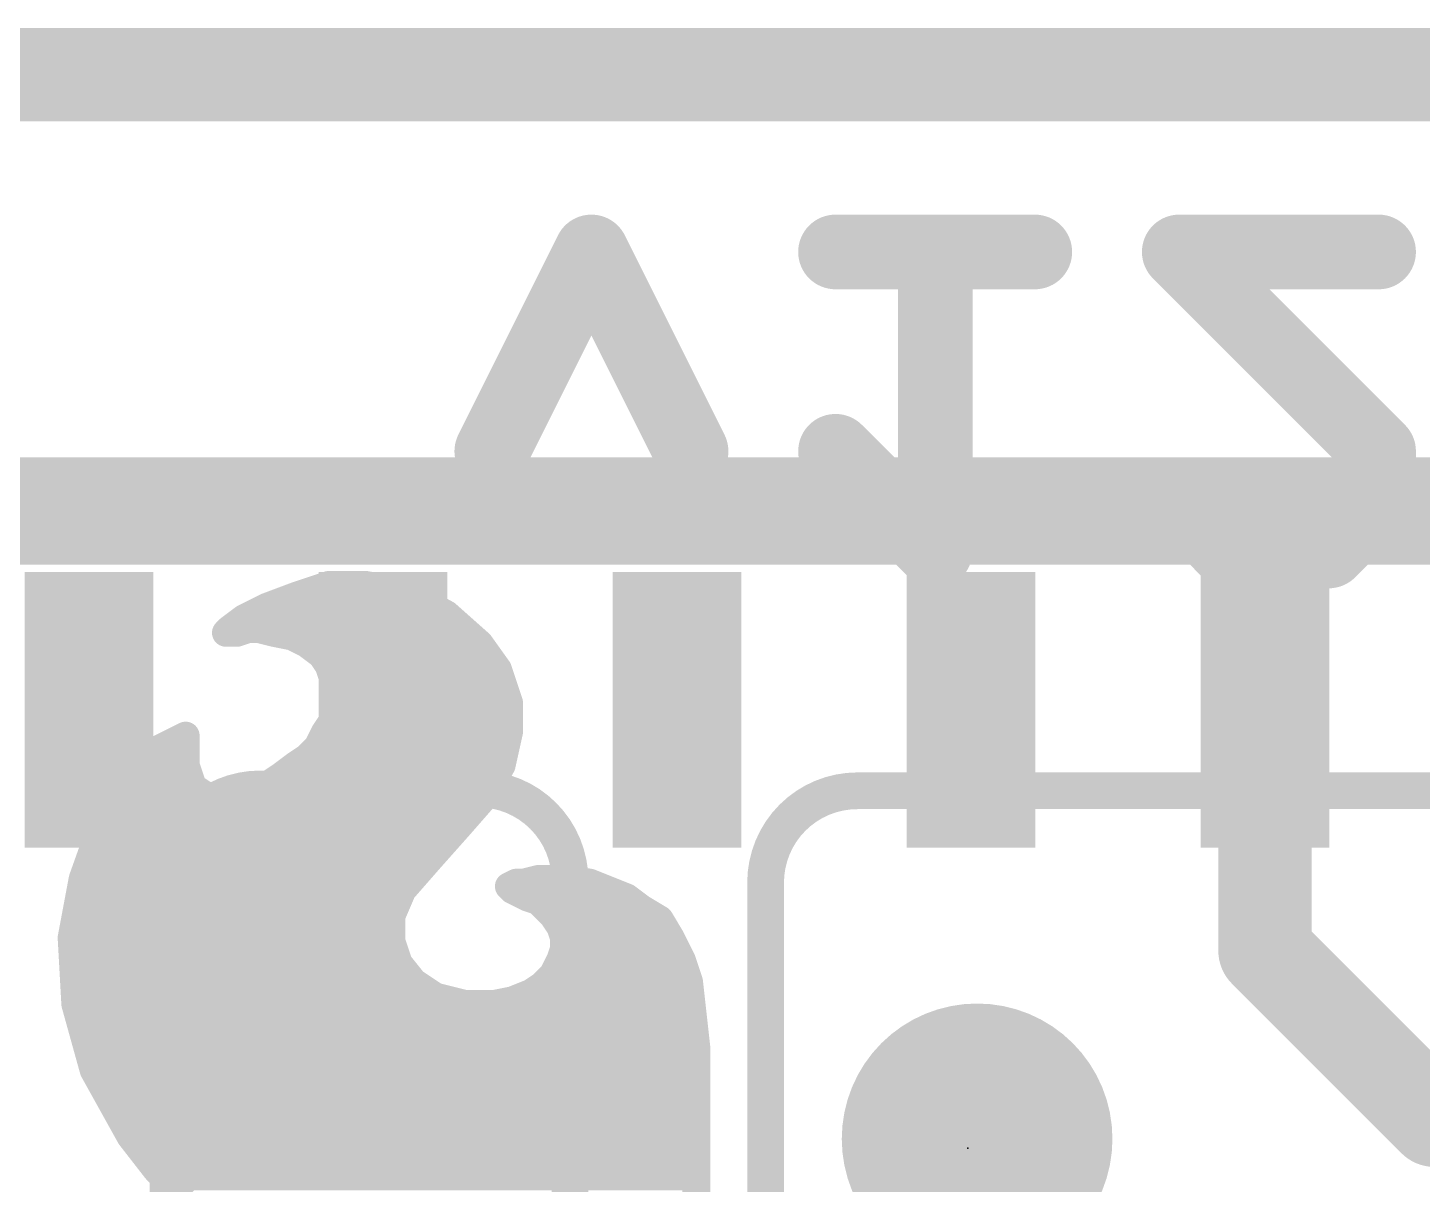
# Model space of a CAD drawing. Extents: x -23 to 84, y -20 to 26.
# Drawn here: x 10.142 to 13.936, y 22.381 to 25.527 of the extents above; entities that cross this region are included whole.
import ezdxf

# ---------------------------------------------------------------- set-up
doc = ezdxf.new("R2010")
doc.units = 0
for name, color, linetype in [('1', 12, 'CONTINUOUS'), ('16', 132, 'CONTINUOUS'), ('18', 110, 'CONTINUOUS'), ('20', 53, 'CONTINUOUS'), ('21', 41, 'CONTINUOUS'), ('22', 40, 'CONTINUOUS'), ('23', 53, 'CONTINUOUS'), ('51', 53, 'CONTINUOUS')]:
    doc.layers.add(name, color=color, linetype=linetype)

# ---------------------------------------------------------------- blocks, each defined once
blk = doc.blocks.new('RECT')
blk.add_solid([(-0.5, -0.5), (0.5, -0.5), (-0.5, 0.5), (0.5, 0.5)])
blk = doc.blocks.new('ROUNDV')
at = {"const_width": 0.5}
blk.add_lwpolyline([(0, -0.25, 1), (0, 0.25, 1), (0, -0.25)], format="xyb", dxfattribs=at)

msp = doc.modelspace()

# ---------------------------------------------------------------- linework, layer by layer
at = {"layer": '1', "const_width": 0.254}
for points in [[(25.4, 25.4), (0, 25.4)], [(13.5088, 23.6715), (13.5088, 23.0164)], [(13.5088, 23.0164), (13.97, 22.5552)], [(13.97, 22.5552), (15.9766, 22.5552)]]:
    msp.add_lwpolyline(points, dxfattribs=at)
at = {"layer": '1', "const_width": 0.127}
for points in [[(13.5723, 23.6715, 1), (13.4453, 23.6715)], [(13.5537, 23.0613, 1), (13.4639, 22.9715)], [(13.4453, 23.0164, 1), (13.5723, 23.0164)], [(13.97, 22.6187, 1), (13.97, 22.4917)], [(13.9251, 22.5103, 1), (14.0149, 22.6001)]]:
    msp.add_lwpolyline(points, format="xyb", dxfattribs=at)
at = {"layer": '16'}
for points, const_width in [([(25.4, 25.4), (0, 25.4)], 0.254), ([(11.4046, 24.3751), (11.6758, 24.9174)], 0.2032), ([(11.6758, 24.9174), (11.9469, 24.3751)], 0.2032), ([(12.3401, 24.9174), (12.8824, 24.9174)], 0.2032), ([(12.6113, 24.1039), (12.6113, 24.9174)], 0.2032), ([(13.818, 24.9174), (13.2756, 24.9174)], 0.2032), ([(13.2756, 24.9174), (13.818, 24.3751)], 0.2032), ([(12.3401, 24.3751), (12.6113, 24.1039)], 0.2032), ([(13.818, 24.3751), (13.818, 24.2395)], 0.2032), ([(13.4112, 24.1039), (13.2756, 24.2395)], 0.2032), ([(13.818, 24.2395), (13.6824, 24.1039)], 0.2032), ([(13.6824, 24.1039), (13.4112, 24.1039)], 0.2032)]:
    msp.add_lwpolyline(points, dxfattribs=dict(at, const_width=const_width))
at = {"layer": '16', "const_width": 0.1016}
for points in [[(11.7212, 24.9401, 1), (11.6303, 24.8947)], [(11.7212, 24.8947, 1), (11.6303, 24.9401)], [(12.3401, 24.9682, 1), (12.3401, 24.8666)], [(12.6621, 24.9174, 1), (12.5605, 24.9174)], [(12.8824, 24.8666, 1), (12.8824, 24.9682)], [(13.2756, 24.9682, 1), (13.2756, 24.8666)], [(13.3116, 24.9533, 1), (13.2397, 24.8815)], [(13.818, 24.8666, 1), (13.818, 24.9682)], [(12.376, 24.411, 1), (12.3042, 24.3392)], [(13.8688, 24.3751, 1), (13.7672, 24.3751)], [(11.3592, 24.3978, 1), (11.45, 24.3524)], [(11.9015, 24.3524, 1), (11.9924, 24.3978)], [(13.782, 24.3392, 1), (13.8539, 24.411)], [(13.3116, 24.2754, 1), (13.2397, 24.2036)], [(13.8539, 24.2036, 1), (13.782, 24.2754)], [(13.7672, 24.2395, 1), (13.8688, 24.2395)], [(12.5754, 24.068, 1), (12.6472, 24.1398)], [(13.4112, 24.1547, 1), (13.4112, 24.0531)], [(13.3753, 24.068, 1), (13.4471, 24.1398)], [(13.6465, 24.1398, 1), (13.7183, 24.068)], [(13.6824, 24.0531, 1), (13.6824, 24.1547)], [(12.5605, 24.1039, 1), (12.6621, 24.1039)]]:
    msp.add_lwpolyline(points, format="xyb", dxfattribs=at)
at = {"layer": '20', "const_width": 0.2032}
msp.add_lwpolyline([(0, 25.4), (25.4, 25.4)], dxfattribs=at)
at = {"layer": '21', "const_width": 0.2032}
msp.add_lwpolyline([(9.906, 24.257), (15.494, 24.257)], dxfattribs=at)
at = {"layer": '22', "const_width": 0.0762}
for points in [[(10.7914, 23.9514), (10.8714, 23.9814)], [(10.8714, 23.9814), (10.9614, 24.0114)], [(10.9362, 24.003), (11.1076, 24.003)], [(10.9614, 24.0114), (11.0614, 24.0114)], [(11.0614, 24.0114), (11.1714, 23.9914)], [(11.1714, 23.9914), (11.2814, 23.9314)], [(10.7314, 23.9214), (10.7914, 23.9514)], [(10.6914, 23.8914), (10.7314, 23.9214)], [(10.7422, 23.9268), (11.2866, 23.9268)], [(11.2814, 23.9314), (11.3714, 23.8514)], [(10.6814, 23.8814), (10.6914, 23.8914)], [(10.7114, 23.8814), (10.6814, 23.8814)], [(10.7414, 23.8914), (10.7114, 23.8814)], [(10.7714, 23.8914), (10.7414, 23.8914)], [(10.8114, 23.8814), (10.7714, 23.8914)], [(10.8614, 23.8714), (10.8114, 23.8814)], [(10.9014, 23.8514), (10.8614, 23.8714)], [(10.9414, 23.8214), (10.9014, 23.8514)], [(10.9025, 23.8506), (11.372, 23.8506)], [(11.3714, 23.8514), (11.4214, 23.7814)], [(10.9614, 23.7914), (10.9414, 23.8214)], [(10.9714, 23.7614), (10.9614, 23.7914)], [(10.9671, 23.7744), (11.4237, 23.7744)], [(10.9814, 23.7414), (10.9714, 23.7614)], [(11.4214, 23.7814), (11.4514, 23.6914)], [(10.9914, 23.7114), (10.9814, 23.7414)], [(10.9714, 23.6414), (10.9814, 23.6814)], [(10.9814, 23.6814), (10.9914, 23.7114)], [(10.987, 23.6982), (11.4491, 23.6982)], [(11.4514, 23.6914), (11.4514, 23.6114)], [(10.9514, 23.6114), (10.9714, 23.6414)], [(10.4914, 23.5614), (10.5714, 23.6014)], [(10.5714, 23.6014), (10.5714, 23.5214)], [(10.9314, 23.5714), (10.9514, 23.6114)], [(10.9585, 23.622), (11.4514, 23.622)], [(11.4514, 23.6114), (11.4314, 23.5214)], [(10.9014, 23.5414), (10.9314, 23.5714)], [(10.4114, 23.4714), (10.4914, 23.5614)], [(10.4775, 23.5458), (10.5714, 23.5458)], [(10.8714, 23.5214), (10.9014, 23.5414)], [(10.9058, 23.5458), (11.4368, 23.5458)], [(10.5714, 23.5214), (10.5914, 23.4614)], [(10.8014, 23.4714), (10.8314, 23.4914)], [(10.8314, 23.4914), (10.8714, 23.5214)], [(11.4314, 23.5214), (11.3814, 23.4314)], [(10.3414, 23.3514), (10.4114, 23.4714)], [(10.4104, 23.4696), (10.5887, 23.4696)], [(10.5914, 23.4614), (10.6214, 23.4414)], [(10.7214, 23.4314), (10.8014, 23.4714)], [(10.7978, 23.4696), (11.4026, 23.4696)], [(10.6214, 23.4414), (10.6514, 23.4314)], [(10.6514, 23.4314), (10.7214, 23.4314)], [(11.3814, 23.4314), (11.3114, 23.3514)], [(10.3659, 23.3934), (11.3482, 23.3934)], [(10.2914, 23.2114), (10.3414, 23.3514)], [(11.3114, 23.3514), (11.2314, 23.2614)], [(10.3292, 23.3172), (11.281, 23.3172)], [(11.2314, 23.2614), (11.1614, 23.1814)], [(10.302, 23.241), (11.2135, 23.241)], [(10.2614, 23.0514), (10.2914, 23.2114)], [(11.4514, 23.1914), (11.4714, 23.2014)], [(11.4614, 23.1814), (11.4514, 23.1914)], [(11.4714, 23.2014), (11.4914, 23.2014)], [(11.4914, 23.2014), (11.5314, 23.2114)], [(11.5314, 23.2114), (11.6114, 23.2114)], [(11.6114, 23.2114), (11.6714, 23.2014)], [(11.6714, 23.2014), (11.7714, 23.1614)], [(10.2827, 23.1648), (11.1543, 23.1648)], [(11.1614, 23.1814), (11.1314, 23.1114)], [(11.5014, 23.1614), (11.4614, 23.1814)], [(11.4946, 23.1648), (11.7629, 23.1648)], [(11.5314, 23.1514), (11.5014, 23.1614)], [(11.5714, 23.1114), (11.5314, 23.1514)], [(11.7714, 23.1614), (11.8114, 23.1314)], [(11.1314, 23.1114), (11.1314, 23.0414)], [(11.5914, 23.0814), (11.5714, 23.1114)], [(11.8114, 23.1314), (11.8614, 23.1014)], [(10.2684, 23.0886), (11.1314, 23.0886)], [(11.5866, 23.0886), (11.8691, 23.0886)], [(11.6014, 23.0514), (11.5914, 23.0814)], [(11.8614, 23.1014), (11.8914, 23.0514)], [(10.2714, 22.8714), (10.2614, 23.0514)], [(11.1314, 23.0414), (11.1514, 22.9814)], [(11.6014, 23.0214), (11.6014, 23.0514)], [(11.8914, 23.0514), (11.9214, 22.9914)], [(10.2636, 23.0124), (11.1411, 23.0124)], [(11.5914, 22.9914), (11.6014, 23.0214)], [(11.5984, 23.0124), (11.9109, 23.0124)], [(11.1514, 22.9814), (11.1914, 22.9314)], [(11.5714, 22.9514), (11.5914, 22.9914)], [(11.9214, 22.9914), (11.9414, 22.9314)], [(10.2678, 22.9362), (11.1876, 22.9362)], [(11.1914, 22.9314), (11.2514, 22.8914)], [(11.5114, 22.9014), (11.5414, 22.9214)], [(11.5414, 22.9214), (11.5714, 22.9514)], [(11.5562, 22.9362), (11.9398, 22.9362)], [(11.9414, 22.9314), (11.9614, 22.7514)], [(11.2514, 22.8914), (11.3314, 22.8714)], [(11.4114, 22.8714), (11.4614, 22.8814)], [(11.4614, 22.8814), (11.5114, 22.9014)], [(10.3214, 22.6914), (10.2714, 22.8714)], [(10.2746, 22.86), (11.9493, 22.86)], [(11.3314, 22.8714), (11.4114, 22.8714)], [(10.2957, 22.7838), (11.9578, 22.7838)], [(11.9614, 22.7514), (11.9614, 21.4714)], [(10.3169, 22.7076), (11.9614, 22.7076)], [(10.4214, 22.5114), (10.3214, 22.6914)], [(10.3547, 22.6314), (11.9614, 22.6314)], [(10.3971, 22.5552), (11.9614, 22.5552)], [(10.4914, 22.4214), (10.4214, 22.5114)], [(10.4466, 22.479), (11.9614, 22.479)], [(10.5714, 22.3414), (10.4914, 22.4214)], [(10.51, 22.4028), (11.9614, 22.4028)]]:
    msp.add_lwpolyline(points, dxfattribs=at)
at = {"layer": '22', "const_width": 0.0381}
for points in [[(10.8654, 23.9995, 1), (10.8774, 23.9633)], [(10.8781, 23.9636, 1), (10.8647, 23.9992)], [(10.9362, 24.0221, 1), (10.9362, 23.984)], [(10.9614, 24.0305, 1), (10.9614, 23.9924)], [(10.9674, 23.9933, 1), (10.9554, 24.0295)], [(11.0648, 24.0301, 1), (11.058, 23.9927)], [(11.0614, 23.9924, 1), (11.0614, 24.0305)], [(11.1076, 23.984, 1), (11.1076, 24.0221)], [(11.1805, 24.0081, 1), (11.1623, 23.9747)], [(11.168, 23.9727, 1), (11.1748, 24.0101)], [(10.7847, 23.9692, 1), (10.7981, 23.9336)], [(10.7999, 23.9344, 1), (10.7829, 23.9684)], [(10.7229, 23.9384, 1), (10.7399, 23.9044)], [(10.7428, 23.9062, 1), (10.72, 23.9366)], [(10.7422, 23.9459, 1), (10.7422, 23.9078)], [(11.2941, 23.9456, 1), (11.2687, 23.9172)], [(11.2723, 23.9147, 1), (11.2905, 23.9481)], [(11.2866, 23.9078, 1), (11.2866, 23.9459)], [(10.6814, 23.9005, 1), (10.6814, 23.8624)], [(10.6679, 23.8949, 1), (10.6949, 23.8679)], [(10.68, 23.9066, 1), (10.7028, 23.8762)], [(10.7049, 23.8779, 1), (10.6779, 23.9049)], [(10.7054, 23.8995, 1), (10.7174, 23.8633)], [(10.7114, 23.8624, 1), (10.7114, 23.9005)], [(10.7414, 23.9105, 1), (10.7414, 23.8724)], [(10.7474, 23.8733, 1), (10.7354, 23.9095)], [(10.776, 23.9099, 1), (10.7668, 23.8729)], [(10.7714, 23.8724, 1), (10.7714, 23.9105)], [(10.8151, 23.9001, 1), (10.8077, 23.8627)], [(10.8068, 23.8629, 1), (10.816, 23.8999)], [(10.8699, 23.8884, 1), (10.8529, 23.8544)], [(10.8577, 23.8527, 1), (10.8651, 23.8901)], [(10.9128, 23.8666, 1), (10.89, 23.8362)], [(10.9025, 23.8697, 1), (10.9025, 23.8316)], [(10.8929, 23.8344, 1), (10.9099, 23.8684)], [(11.3869, 23.8625, 1), (11.3559, 23.8403)], [(11.3587, 23.8372, 1), (11.3841, 23.8656)], [(11.372, 23.8316, 1), (11.372, 23.8697)], [(10.9573, 23.832, 1), (10.9255, 23.8108)], [(10.93, 23.8062, 1), (10.9528, 23.8366)], [(10.9795, 23.7974, 1), (10.9433, 23.7854)], [(10.9455, 23.7808, 1), (10.9773, 23.802)], [(10.9671, 23.7934, 1), (10.9671, 23.7553)], [(10.9884, 23.7699, 1), (10.9544, 23.7529)], [(11.4395, 23.7874, 1), (11.4033, 23.7754)], [(11.4059, 23.7703, 1), (11.4369, 23.7925)], [(11.4237, 23.7553, 1), (11.4237, 23.7934)], [(10.9533, 23.7554, 1), (10.9895, 23.7674)], [(10.9995, 23.7474, 1), (10.9633, 23.7354)], [(10.9644, 23.7329, 1), (10.9984, 23.7499)], [(10.9999, 23.6768, 1), (10.9629, 23.686)], [(10.987, 23.7172, 1), (10.987, 23.6791)], [(11.0095, 23.7054, 1), (10.9733, 23.7174)], [(10.9733, 23.7054, 1), (11.0095, 23.7174)], [(11.4705, 23.6914, 1), (11.4324, 23.6914)], [(11.4333, 23.6854, 1), (11.4695, 23.6974)], [(11.4491, 23.6791, 1), (11.4491, 23.7172)], [(10.9873, 23.6308, 1), (10.9555, 23.652)], [(10.9633, 23.6874, 1), (10.9995, 23.6754)], [(10.5905, 23.6014, 1), (10.5524, 23.6014)], [(10.5799, 23.5844, 1), (10.5629, 23.6184)], [(10.9355, 23.622, 1), (10.9673, 23.6008)], [(10.9684, 23.6029, 1), (10.9344, 23.6199)], [(10.9585, 23.641, 1), (10.9585, 23.6029)], [(10.9529, 23.646, 1), (10.9899, 23.6368)], [(11.47, 23.6073, 1), (11.4328, 23.6155)], [(11.4514, 23.6029, 1), (11.4514, 23.641)], [(10.9449, 23.5579, 1), (10.9179, 23.5849)], [(11.4324, 23.6114, 1), (11.4705, 23.6114)], [(10.4775, 23.5648, 1), (10.4775, 23.5267)], [(10.4829, 23.5784, 1), (10.4999, 23.5444)], [(10.5056, 23.5487, 1), (10.4772, 23.5741)], [(10.5714, 23.5267, 1), (10.5714, 23.5648)], [(10.8879, 23.5549, 1), (10.9149, 23.5279)], [(10.9058, 23.5648, 1), (10.9058, 23.5267)], [(10.912, 23.5255, 1), (10.8908, 23.5573)], [(10.9144, 23.5799, 1), (10.9484, 23.5629)], [(11.4368, 23.5267, 1), (11.4368, 23.5648)], [(10.5895, 23.5274, 1), (10.5533, 23.5154)], [(10.5524, 23.5214, 1), (10.5905, 23.5214)], [(10.82, 23.5066, 1), (10.8428, 23.4762)], [(10.842, 23.4755, 1), (10.8208, 23.5073)], [(10.8608, 23.5373, 1), (10.882, 23.5055)], [(10.8828, 23.5062, 1), (10.86, 23.5366)], [(11.4128, 23.5255, 1), (11.45, 23.5173)], [(11.4481, 23.5121, 1), (11.4147, 23.5307)], [(10.4104, 23.4886, 1), (10.4104, 23.4505)], [(10.3972, 23.4841, 1), (10.4256, 23.4587)], [(10.4279, 23.4618, 1), (10.3949, 23.481)], [(10.602, 23.4773, 1), (10.5808, 23.4455)], [(10.5733, 23.4554, 1), (10.6095, 23.4674)], [(10.5887, 23.4505, 1), (10.5887, 23.4886)], [(10.7978, 23.4886, 1), (10.7978, 23.4505)], [(10.7908, 23.4873, 1), (10.812, 23.4555)], [(10.8099, 23.4544, 1), (10.7929, 23.4884)], [(11.4026, 23.4505, 1), (11.4026, 23.4886)], [(10.6274, 23.4595, 1), (10.6154, 23.4233)], [(10.6108, 23.4255, 1), (10.632, 23.4573)], [(10.6514, 23.4505, 1), (10.6514, 23.4123)], [(10.6454, 23.4133, 1), (10.6574, 23.4495)], [(10.7129, 23.4484, 1), (10.7299, 23.4144)], [(10.7214, 23.4123, 1), (10.7214, 23.4505)], [(11.3647, 23.4407, 1), (11.3981, 23.4221)], [(11.3957, 23.4189, 1), (11.3671, 23.4439)], [(10.3659, 23.4124, 1), (10.3659, 23.3743)], [(11.3482, 23.3743, 1), (11.3482, 23.4124)], [(10.3249, 23.361, 1), (10.3579, 23.3418)], [(10.3593, 23.345, 1), (10.3235, 23.3578)], [(11.2971, 23.3639, 1), (11.3257, 23.3389)], [(11.3256, 23.3387, 1), (11.2972, 23.3641)], [(10.3292, 23.3362, 1), (10.3292, 23.2981)], [(11.281, 23.2981, 1), (11.281, 23.3362)], [(11.2457, 23.2489, 1), (11.2171, 23.2739)], [(10.302, 23.26, 1), (10.302, 23.2219)], [(11.2172, 23.2741, 1), (11.2456, 23.2487)], [(11.2135, 23.2219, 1), (11.2135, 23.26)], [(10.2735, 23.2178, 1), (10.3093, 23.205)], [(10.3101, 23.2079, 1), (10.2727, 23.2149)], [(11.4649, 23.2049, 1), (11.4379, 23.1779)], [(11.4429, 23.2084, 1), (11.4599, 23.1744)], [(11.4714, 23.2204, 1), (11.4714, 23.1823)], [(11.4799, 23.1844, 1), (11.4629, 23.2184)], [(11.4868, 23.2199, 1), (11.496, 23.1829)], [(11.4914, 23.1823, 1), (11.4914, 23.2204)], [(11.5314, 23.2305, 1), (11.5314, 23.1924)], [(11.536, 23.1929, 1), (11.5268, 23.2299)], [(11.6145, 23.2302, 1), (11.6083, 23.1926)], [(11.6114, 23.1924, 1), (11.6114, 23.2305)], [(11.6785, 23.2191, 1), (11.6643, 23.1837)], [(11.6683, 23.1826, 1), (11.6745, 23.2202)], [(10.2827, 23.1838, 1), (10.2827, 23.1457)], [(11.1471, 23.1939, 1), (11.1757, 23.1689)], [(11.1789, 23.1739, 1), (11.1439, 23.1889)], [(11.1543, 23.1457, 1), (11.1543, 23.1838)], [(11.4699, 23.1984, 1), (11.4529, 23.1644)], [(11.4479, 23.1679, 1), (11.4749, 23.1949)], [(11.4946, 23.1838, 1), (11.4946, 23.1457)], [(11.5074, 23.1795, 1), (11.4954, 23.1433)], [(11.4929, 23.1444, 1), (11.5099, 23.1784)], [(11.5449, 23.1649, 1), (11.5179, 23.1379)], [(11.5254, 23.1333, 1), (11.5374, 23.1695)], [(11.7828, 23.1766, 1), (11.76, 23.1462)], [(11.7629, 23.1457, 1), (11.7629, 23.1838)], [(11.7643, 23.1437, 1), (11.7785, 23.1791)], [(11.1505, 23.1114, 1), (11.1124, 23.1114)], [(11.5873, 23.122, 1), (11.5555, 23.1008)], [(11.8212, 23.1477, 1), (11.8016, 23.1151)], [(11.8, 23.1162, 1), (11.8228, 23.1466)], [(10.2684, 23.1076, 1), (10.2684, 23.0695)], [(11.1139, 23.1189, 1), (11.1489, 23.1039)], [(11.1314, 23.0695, 1), (11.1314, 23.1076)], [(11.5579, 23.0979, 1), (11.5849, 23.1249)], [(11.5866, 23.1076, 1), (11.5866, 23.0695)], [(11.6095, 23.0874, 1), (11.5733, 23.0754)], [(11.5755, 23.0708, 1), (11.6073, 23.092)], [(11.8777, 23.1112, 1), (11.8451, 23.0916)], [(11.8516, 23.0851, 1), (11.8712, 23.1177)], [(11.8691, 23.0695, 1), (11.8691, 23.1076)], [(10.2804, 23.0525, 1), (10.2424, 23.0503)], [(10.2427, 23.0549, 1), (10.2801, 23.0479)], [(11.1495, 23.0474, 1), (11.1133, 23.0354)], [(11.6204, 23.0514, 1), (11.5823, 23.0514)], [(11.5833, 23.0454, 1), (11.6195, 23.0574)], [(11.9084, 23.0599, 1), (11.8744, 23.0429)], [(11.8751, 23.0416, 1), (11.9077, 23.0612)], [(10.2636, 23.0314, 1), (10.2636, 22.9933)], [(11.1124, 23.0414, 1), (11.1505, 23.0414)], [(11.1411, 22.9933, 1), (11.1411, 23.0314)], [(11.5984, 23.0314, 1), (11.5984, 22.9933)], [(11.5823, 23.0214, 1), (11.6204, 23.0214)], [(11.6195, 23.0154, 1), (11.5833, 23.0274)], [(11.9109, 22.9933, 1), (11.9109, 23.0314)], [(11.1663, 22.9933, 1), (11.1365, 22.9695)], [(11.1333, 22.9754, 1), (11.1695, 22.9874)], [(11.5733, 22.9974, 1), (11.6095, 22.9854)], [(11.6084, 22.9829, 1), (11.5744, 22.9999)], [(11.9395, 22.9974, 1), (11.9033, 22.9854)], [(11.9044, 22.9829, 1), (11.9384, 22.9999)], [(10.2678, 22.9552, 1), (10.2678, 22.9171)], [(11.202, 22.9473, 1), (11.1808, 22.9155)], [(11.1765, 22.9195, 1), (11.2063, 22.9433)], [(11.1876, 22.9171, 1), (11.1876, 22.9552)], [(11.552, 22.9055, 1), (11.5308, 22.9373)], [(11.5562, 22.9552, 1), (11.5562, 22.9171)], [(11.5544, 22.9599, 1), (11.5884, 22.9429)], [(11.5849, 22.9379, 1), (11.5579, 22.9649)], [(11.9603, 22.9335, 1), (11.9225, 22.9293)], [(11.9233, 22.9254, 1), (11.9595, 22.9374)], [(11.9398, 22.9171, 1), (11.9398, 22.9552)], [(11.256, 22.9099, 1), (11.2468, 22.8729)], [(11.2408, 22.8755, 1), (11.262, 22.9073)], [(11.4543, 22.8991, 1), (11.4685, 22.8637)], [(11.4651, 22.8627, 1), (11.4577, 22.9001)], [(11.5008, 22.9173, 1), (11.522, 22.8855)], [(11.5185, 22.8837, 1), (11.5043, 22.9191)], [(11.5279, 22.9349, 1), (11.5549, 22.9079)], [(10.2898, 22.8765, 1), (10.253, 22.8663)], [(10.2524, 22.8703, 1), (10.2904, 22.8725)], [(10.2746, 22.879, 1), (10.2746, 22.8409)], [(11.3314, 22.8905, 1), (11.3314, 22.8524)], [(11.3268, 22.8529, 1), (11.336, 22.8899)], [(11.4077, 22.8901, 1), (11.4151, 22.8527)], [(11.4114, 22.8524, 1), (11.4114, 22.8905)], [(11.9493, 22.8409, 1), (11.9493, 22.879)], [(10.2957, 22.8028, 1), (10.2957, 22.7647)], [(11.9578, 22.7647, 1), (11.9578, 22.8028)], [(11.9805, 22.7514, 1), (11.9424, 22.7514)], [(11.9425, 22.7493, 1), (11.9803, 22.7535)], [(10.3169, 22.7266, 1), (10.3169, 22.6885)], [(10.3381, 22.7007, 1), (10.3047, 22.6821)], [(11.9614, 22.6885, 1), (11.9614, 22.7266)], [(10.303, 22.6863, 1), (10.3398, 22.6965)], [(10.3547, 22.6505, 1), (10.3547, 22.6124)], [(11.9614, 22.6124, 1), (11.9614, 22.6505)], [(10.3971, 22.5743, 1), (10.3971, 22.5362)], [(11.9614, 22.5362, 1), (11.9614, 22.5743)], [(10.4364, 22.5231, 1), (10.4064, 22.4997)], [(10.4047, 22.5021, 1), (10.4381, 22.5207)], [(10.4466, 22.4981, 1), (10.4466, 22.46)], [(11.9614, 22.46, 1), (11.9614, 22.4981)], [(10.5049, 22.4349, 1), (10.4779, 22.4079)], [(10.4764, 22.4097, 1), (10.5064, 22.4331)], [(10.51, 22.4219, 1), (10.51, 22.3838)], [(11.9614, 22.3838, 1), (11.9614, 22.4219)]]:
    msp.add_lwpolyline(points, format="xyb", dxfattribs=at)
at = {"layer": '23'}
msp.add_point((12.7, 22.479), dxfattribs=at)
at = {"layer": '51', "const_width": 0.1}
for points in [[(15.5098, 24.1165), (9.9098, 24.1165)], [(10.7738, 23.4565), (11.3678, 23.4565)], [(12.3998, 23.4515), (14.6498, 23.4515)], [(10.5238, 21.7365), (10.5238, 23.2065)], [(11.6178, 21.7365), (11.6178, 23.2065)], [(12.1498, 21.7315), (12.1498, 23.2015)]]:
    msp.add_lwpolyline(points, dxfattribs=at)
at = {"layer": '51'}
for points, const_width in [([(10.7738, 23.4565, 0.4142), (10.5238, 23.2065)], 0.1), ([(10.7738, 23.4815, 1), (10.7738, 23.4315)], 0.05), ([(10.7738, 23.4315, 1), (10.7738, 23.4815)], 0.05), ([(11.6178, 23.2065, 0.4142), (11.3678, 23.4565)], 0.1), ([(11.3678, 23.4815, 1), (11.3678, 23.4315)], 0.05), ([(11.3678, 23.4315, 1), (11.3678, 23.4815)], 0.05), ([(12.3998, 23.4515, 0.4142), (12.1498, 23.2015)], 0.1), ([(12.3998, 23.4765, 1), (12.3998, 23.4265)], 0.05), ([(12.3998, 23.4265, 1), (12.3998, 23.4765)], 0.05), ([(10.5488, 23.2065, 1), (10.4988, 23.2065)], 0.05), ([(10.4988, 23.2065, 1), (10.5488, 23.2065)], 0.05), ([(11.6428, 23.2065, 1), (11.5928, 23.2065)], 0.05), ([(11.5928, 23.2065, 1), (11.6428, 23.2065)], 0.05), ([(12.1748, 23.2015, 1), (12.1248, 23.2015)], 0.05), ([(12.1248, 23.2015, 1), (12.1748, 23.2015)], 0.05)]:
    msp.add_lwpolyline(points, format="xyb", dxfattribs=dict(at, const_width=const_width))

# ---------------------------------------------------------------- block references
at = {"layer": '1', "xscale": 0.75, "yscale": 0.35, "rotation": 270}
for p in [(10.3088, 23.6715), (11.1088, 23.6715), (11.9088, 23.6715), (12.7088, 23.6715), (13.5088, 23.6715)]:
    msp.add_blockref('RECT', p, dxfattribs=at)
at = {"layer": '18', "xscale": 0.7366, "yscale": 0.7366}
msp.add_blockref('ROUNDV', (12.7254, 22.5044), dxfattribs=at)
msp.add_blockref('ROUNDV', (12.7254, 22.5044), dxfattribs=at)

doc.saveas('drawing.dxf')
